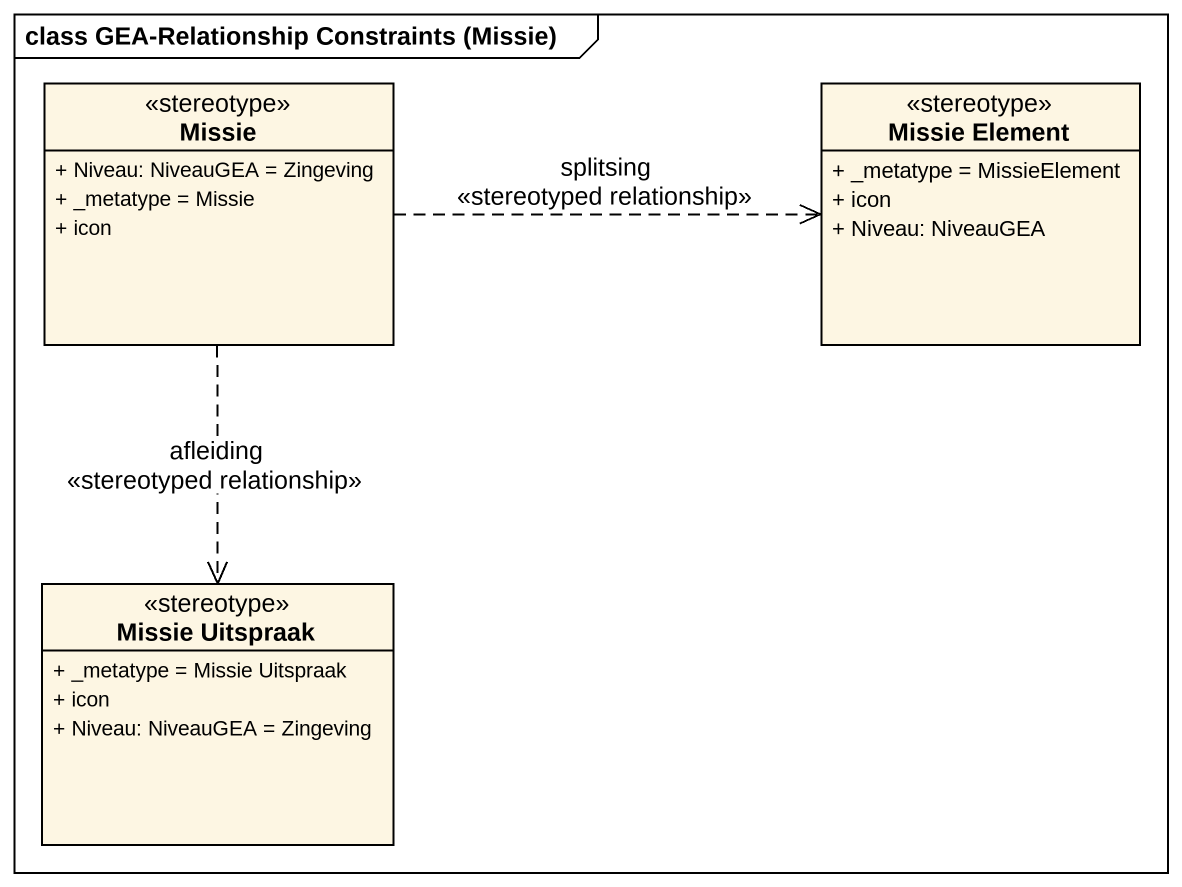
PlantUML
@startuml
mainframe class GEA-Relationship Constraints (Missie)
hide circle
hide empty members
skinparam classAttributeIconSize 0
class Missie <<stereotype>> {
  + Niveau: NiveauGEA = Zingeving
  + _metatype = Missie
  + icon
}
class "Missie Element" as Missie_Element <<stereotype>> {
  + _metatype = MissieElement
  + icon
  + Niveau: NiveauGEA
}
class "Missie Uitspraak" as Missie_Uitspraak <<stereotype>> {
  + _metatype = Missie Uitspraak
  + icon
  + Niveau: NiveauGEA = Zingeving
}
Missie .right.> Missie_Element : splitsing\n<<stereotyped relationship>>
Missie ..> Missie_Uitspraak : afleiding\n<<stereotyped relationship>>
@enduml
